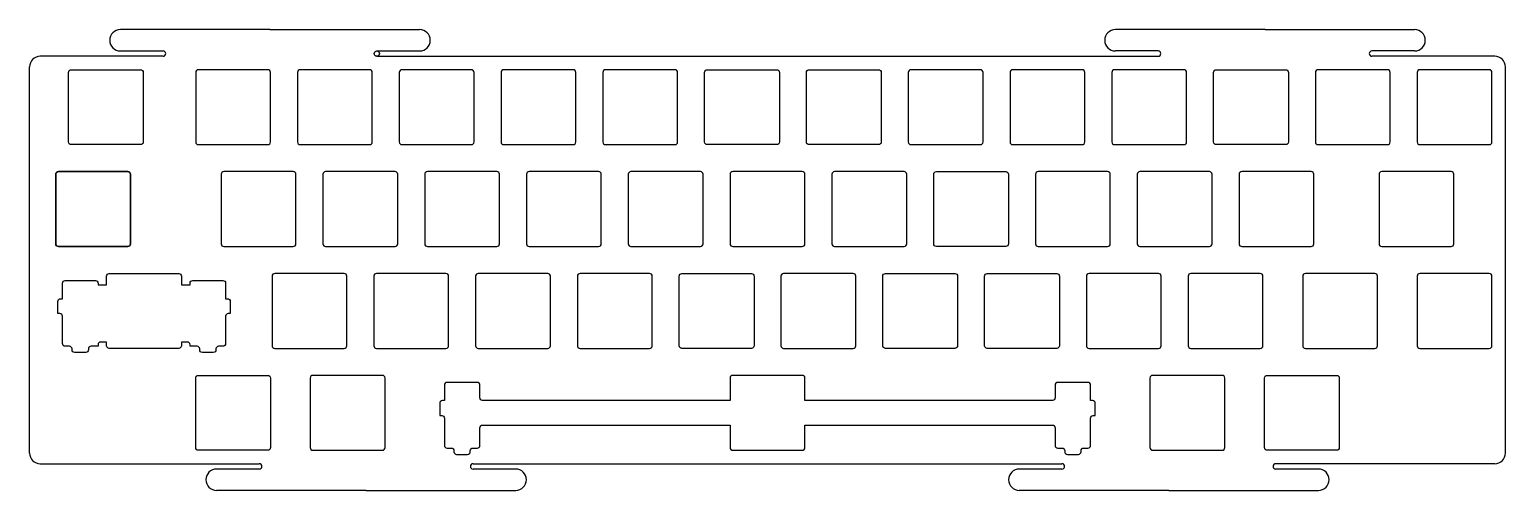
# Model space of a CAD drawing. Header units: millimetres. Extents: x 0 to 276, y -81 to 5.
import ezdxf

# ---------------------------------------------------------------- set-up
doc = ezdxf.new("R2010")
doc.units = ezdxf.units.MM
doc.layers.get('0').update_dxf_attribs({"linetype": 'CONTINUOUS'})

msp = doc.modelspace()

# ---------------------------------------------------------------- linework, layer by layer
for p, q in [((45, 5), (17, 5)), ((45, 5), (73, 5)), ((231.225, 5), (203.225, 5)), ((231.225, 5), (259.225, 5)), ((25, 0), (2, 0)), ((17, 1), (25, 1)), ((65, 1), (73, 1)), ((65, 0), (211.225, 0)), ((211.225, 1), (203.225, 1)), ((259.225, 1), (251.225, 1)), ((274.225, 0), (251.225, 0)), ((0, -74.2), (0, -2)), ((276.225, -74.2), (276.225, -2)), ((2, -76.2), (43.00001, -76.2)), ((43.00001, -77.2), (35.00001, -77.2)), ((83.00001, -76.2), (193.225, -76.2)), ((91.00001, -77.2), (83.00001, -77.2)), ((193.225, -77.2), (185.225, -77.2)), ((274.225, -76.2), (233.225, -76.2)), ((241.225, -77.2), (233.225, -77.2)), ((63.00001, -81.2), (35.00001, -81.2)), ((63.00001, -81.2), (91.00001, -81.2)), ((213.225, -81.2), (185.225, -81.2)), ((213.225, -81.2), (241.225, -81.2))]:
    msp.add_line(p, q)
for points in [[(21.2875, -3.025), (21.2875, -16.025, -0.414213562), (20.7875, -16.525), (7.7875, -16.525, -0.414213562), (7.2875, -16.025), (7.2875, -3.025, -0.414213562), (7.7875, -2.525), (20.7875, -2.525, -0.414213562)], [(31.1, -16.025, 0.414213562), (31.6, -16.525), (44.6, -16.525, 0.414213562), (45.1, -16.025), (45.1, -3.025, 0.414213562), (44.6, -2.525), (31.6, -2.525, 0.414213562), (31.1, -3.025)], [(50.15, -3.025), (50.15, -16.025, 0.414213562), (50.65, -16.525), (63.65, -16.525, 0.414213562), (64.15, -16.025), (64.15, -3.025, 0.414213562), (63.65, -2.525), (50.65, -2.525, 0.414213562)], [(83.2, -3.025, 0.414213562), (82.7, -2.525), (69.7, -2.525, 0.414213562), (69.2, -3.025), (69.2, -16.025, 0.414213562), (69.7, -16.525), (82.7, -16.525, 0.414213562), (83.2, -16.025)], [(101.75, -16.525, 0.414213562), (102.25, -16.025), (102.25, -3.025, 0.414213562), (101.75, -2.525), (88.75, -2.525, 0.414213562), (88.25, -3.025), (88.25, -16.025, 0.414213562), (88.75, -16.525)], [(107.8, -2.525, 0.414213562), (107.3, -3.025), (107.3, -16.025, 0.414213562), (107.8, -16.525), (120.8, -16.525, 0.414213562), (121.3, -16.025), (121.3, -3.025, 0.414213562), (120.8, -2.525)], [(126.85, -2.525), (139.85, -2.525, -0.414213562), (140.35, -3.025), (140.35, -16.025, -0.414213562), (139.85, -16.525), (126.85, -16.525, -0.414213562), (126.35, -16.025), (126.35, -3.025, -0.414213562)], [(145.9, -2.525), (158.9, -2.525, -0.414213562), (159.4, -3.025), (159.4, -16.025, -0.414213562), (158.9, -16.525), (145.9, -16.525, -0.414213562), (145.4, -16.025), (145.4, -3.025, -0.414213562)], [(164.45, -16.025, 0.414213562), (164.95, -16.525), (177.95, -16.525, 0.414213562), (178.45, -16.025), (178.45, -3.025, 0.414213562), (177.95, -2.525), (164.95, -2.525, 0.414213562), (164.45, -3.025)], [(183.5, -3.025), (183.5, -16.025, 0.414213562), (184, -16.525), (197, -16.525, 0.414213562), (197.5, -16.025), (197.5, -3.025, 0.414213562), (197, -2.525), (184, -2.525, 0.414213562)], [(203.05, -2.525, 0.414213562), (202.55, -3.025), (202.55, -16.025, 0.414213562), (203.05, -16.525), (216.05, -16.525, 0.414213562), (216.55, -16.025), (216.55, -3.025, 0.414213562), (216.05, -2.525)], [(222.1, -2.525), (235.1, -2.525, -0.414213562), (235.6, -3.025), (235.6, -16.025, -0.414213562), (235.1, -16.525), (222.1, -16.525, -0.414213562), (221.6, -16.025), (221.6, -3.025, -0.414213562)], [(241.15, -16.525), (254.15, -16.525, 0.414213562), (254.65, -16.025), (254.65, -3.025, 0.414213562), (254.15, -2.525), (241.15, -2.525, 0.414213562), (240.65, -3.025), (240.65, -16.025, 0.414213562)], [(259.7, -16.025, 0.414213562), (260.2, -16.525), (273.2, -16.525, 0.414213562), (273.7, -16.025), (273.7, -3.025, 0.414213562), (273.2, -2.525), (260.2, -2.525, 0.414213562), (259.7, -3.025)], [(5.40625, -21.575), (18.40625, -21.575, -0.414213562), (18.90625, -22.075), (18.90625, -35.075, -0.414213562), (18.40625, -35.575), (5.40625, -35.575, -0.414213562), (4.90625, -35.075), (4.90625, -22.075, -0.414213562)], [(18.90625, -22.075, 0.414213562), (18.40625, -21.575), (5.40625, -21.575, 0.414213562), (4.90625, -22.075), (4.90625, -35.075, 0.414213562), (5.40625, -35.575), (18.40625, -35.575, 0.414213562), (18.90625, -35.075)], [(35.8625, -22.075), (35.8625, -35.075, 0.414213562), (36.3625, -35.575), (49.3625, -35.575, 0.414213562), (49.8625, -35.075), (49.8625, -22.075, 0.414213562), (49.3625, -21.575), (36.3625, -21.575, 0.414213562)], [(55.4125, -35.575), (68.4125, -35.575, 0.414213562), (68.9125, -35.075), (68.9125, -22.075, 0.414213562), (68.4125, -21.575), (55.4125, -21.575, 0.414213562), (54.9125, -22.075), (54.9125, -35.075, 0.414213562)], [(73.9625, -35.075, 0.414213562), (74.4625, -35.575), (87.4625, -35.575, 0.414213562), (87.9625, -35.075), (87.9625, -22.075, 0.414213562), (87.4625, -21.575), (74.4625, -21.575, 0.414213562), (73.9625, -22.075)], [(106.5125, -35.575, 0.414213562), (107.0125, -35.075), (107.0125, -22.075, 0.414213562), (106.5125, -21.575), (93.5125, -21.575, 0.414213562), (93.0125, -22.075), (93.0125, -35.075, 0.414213562), (93.5125, -35.575)], [(112.0625, -22.075), (112.0625, -35.075, 0.414213562), (112.5625, -35.575), (125.5625, -35.575, 0.414213562), (126.0625, -35.075), (126.0625, -22.075, 0.414213562), (125.5625, -21.575), (112.5625, -21.575, 0.414213562)], [(131.6125, -21.575, 0.414213562), (131.1125, -22.075), (131.1125, -35.075, 0.414213562), (131.6125, -35.575), (144.6125, -35.575, 0.414213562), (145.1125, -35.075), (145.1125, -22.075, 0.414213562), (144.6125, -21.575)], [(164.1625, -22.075, 0.414213562), (163.6625, -21.575), (150.6625, -21.575, 0.414213562), (150.1625, -22.075), (150.1625, -35.075, 0.414213562), (150.6625, -35.575), (163.6625, -35.575, 0.414213562), (164.1625, -35.075)], [(169.7125, -21.575), (182.7125, -21.575, -0.414213562), (183.2125, -22.075), (183.2125, -35.075, -0.414213562), (182.7125, -35.575), (169.7125, -35.575, -0.414213562), (169.2125, -35.075), (169.2125, -22.075, -0.414213562)], [(201.7625, -35.575, 0.414213562), (202.2625, -35.075), (202.2625, -22.075, 0.414213562), (201.7625, -21.575), (188.7625, -21.575, 0.414213562), (188.2625, -22.075), (188.2625, -35.075, 0.414213562), (188.7625, -35.575)], [(220.8125, -35.575, 0.414213562), (221.3125, -35.075), (221.3125, -22.075, 0.414213562), (220.8125, -21.575), (207.8125, -21.575, 0.414213562), (207.3125, -22.075), (207.3125, -35.075, 0.414213562), (207.8125, -35.575)], [(226.8625, -21.575, 0.414213562), (226.3625, -22.075), (226.3625, -35.075, 0.414213562), (226.8625, -35.575), (239.8625, -35.575, 0.414213562), (240.3625, -35.075), (240.3625, -22.075, 0.414213562), (239.8625, -21.575)], [(252.55625, -22.075), (252.55625, -35.075, 0.414213562), (253.05625, -35.575), (266.05625, -35.575, 0.414213562), (266.55625, -35.075), (266.55625, -22.075, 0.414213562), (266.05625, -21.575), (253.05625, -21.575, 0.414213562)], [(6.66585, -41.9354), (12.32065, -41.9354, -0.414213562), (12.82065, -42.4354), (12.82065, -42.7482), (14.43125, -42.7482), (14.43125, -41.125, -0.414213562), (14.93125, -40.625), (27.93125, -40.625, -0.414213562), (28.43125, -41.125), (28.43125, -42.7482), (30.04185, -42.7482), (30.04185, -42.4354, -0.414213562), (30.54185, -41.9354), (36.19665, -41.9354, -0.414213562), (36.69665, -42.4354), (36.69665, -45.339), (37.06025, -45.339, -0.414213562), (37.56025, -45.839), (37.56025, -48.133), (37.19665, -48.133, 0.414213562), (36.69665, -48.633), (36.69665, -53.729, -0.414213562), (36.19665, -54.229), (35.39325, -54.229, 0.414213562), (34.89325, -54.729), (34.89325, -54.8974, -0.414213562), (34.39325, -55.3974), (32.34525, -55.3974, -0.414213562), (31.84525, -54.8974), (31.84525, -54.729, 0.414213562), (31.34525, -54.229), (30.04185, -54.229), (30.04185, -53.9416, 0.414213562), (29.54185, -53.4416), (28.43125, -53.4416), (28.43125, -54.125, -0.414213562), (27.93125, -54.625), (14.93125, -54.625, -0.414213562), (14.43125, -54.125), (14.43125, -53.4416), (13.32065, -53.4416, 0.414213562), (12.82065, -53.9416), (12.82065, -54.229), (11.51725, -54.229, 0.414213562), (11.01725, -54.729), (11.01725, -54.8974, -0.414213562), (10.51725, -55.3974), (8.46925, -55.3974, -0.414213562), (7.96925, -54.8974), (7.96925, -54.729, 0.414213562), (7.46925, -54.229), (6.66585, -54.229, -0.414213562), (6.16585, -53.729), (6.16585, -48.633, 0.414213562), (5.66585, -48.133), (5.30225, -48.133), (5.30225, -45.839, -0.414213562), (5.80225, -45.339), (6.16585, -45.339), (6.16585, -42.4354, -0.414213562)], [(45.3875, -54.125, 0.414213562), (45.8875, -54.625), (58.8875, -54.625, 0.414213562), (59.3875, -54.125), (59.3875, -41.125, 0.414213562), (58.8875, -40.625), (45.8875, -40.625, 0.414213562), (45.3875, -41.125)], [(78.4375, -41.125, 0.414213562), (77.9375, -40.625), (64.9375, -40.625, 0.414213562), (64.4375, -41.125), (64.4375, -54.125, 0.414213562), (64.9375, -54.625), (77.9375, -54.625, 0.414213562), (78.4375, -54.125)], [(83.9875, -40.625, 0.414213562), (83.4875, -41.125), (83.4875, -54.125, 0.414213562), (83.9875, -54.625), (96.9875, -54.625, 0.414213562), (97.4875, -54.125), (97.4875, -41.125, 0.414213562), (96.9875, -40.625)], [(103.0375, -54.625), (116.0375, -54.625, 0.414213562), (116.5375, -54.125), (116.5375, -41.125, 0.414213562), (116.0375, -40.625), (103.0375, -40.625, 0.414213562), (102.5375, -41.125), (102.5375, -54.125, 0.414213562)], [(122.0875, -40.625), (135.0875, -40.625, -0.414213562), (135.5875, -41.125), (135.5875, -54.125, -0.414213562), (135.0875, -54.625), (122.0875, -54.625, -0.414213562), (121.5875, -54.125), (121.5875, -41.125, -0.414213562)], [(140.6375, -41.125), (140.6375, -54.125, 0.414213562), (141.1375, -54.625), (154.1375, -54.625, 0.414213562), (154.6375, -54.125), (154.6375, -41.125, 0.414213562), (154.1375, -40.625), (141.1375, -40.625, 0.414213562)], [(160.1875, -40.625), (173.1875, -40.625, -0.414213562), (173.6875, -41.125), (173.6875, -54.125, -0.414213562), (173.1875, -54.625), (160.1875, -54.625, -0.414213562), (159.6875, -54.125), (159.6875, -41.125, -0.414213562)], [(179.2375, -40.625), (192.2375, -40.625, -0.414213562), (192.7375, -41.125), (192.7375, -54.125, -0.414213562), (192.2375, -54.625), (179.2375, -54.625, -0.414213562), (178.7375, -54.125), (178.7375, -41.125, -0.414213562)], [(198.2875, -54.625), (211.2875, -54.625, 0.414213562), (211.7875, -54.125), (211.7875, -41.125, 0.414213562), (211.2875, -40.625), (198.2875, -40.625, 0.414213562), (197.7875, -41.125), (197.7875, -54.125, 0.414213562)], [(217.3375, -40.625, 0.414213562), (216.8375, -41.125), (216.8375, -54.125, 0.414213562), (217.3375, -54.625), (230.3375, -54.625, 0.414213562), (230.8375, -54.125), (230.8375, -41.125, 0.414213562), (230.3375, -40.625)], [(238.26875, -54.125, 0.414213562), (238.76875, -54.625), (251.76875, -54.625, 0.414213562), (252.26875, -54.125), (252.26875, -41.125, 0.414213562), (251.76875, -40.625), (238.76875, -40.625, 0.414213562), (238.26875, -41.125)], [(259.7, -41.125), (259.7, -54.125, 0.414213562), (260.2, -54.625), (273.2, -54.625, 0.414213562), (273.7, -54.125), (273.7, -41.125, 0.414213562), (273.2, -40.625), (260.2, -40.625, 0.414213562)], [(31.6, -59.675), (44.6, -59.675, -0.414213562), (45.1, -60.175), (45.1, -73.175, -0.414213562), (44.6, -73.675), (31.6, -73.675, -0.414213562), (31.1, -73.175), (31.1, -60.175, -0.414213562)], [(66.03125, -73.675, 0.414213562), (66.53125, -73.175), (66.53125, -60.175, 0.414213562), (66.03125, -59.675), (53.03125, -59.675, 0.414213562), (52.53125, -60.175), (52.53125, -73.175, 0.414213562), (53.03125, -73.675)], [(194.2385, -74.4474), (196.2865, -74.4474, 0.414213562), (196.7865, -73.9474), (196.7865, -73.779, -0.414213562), (197.2865, -73.279), (198.0899, -73.279, 0.414213562), (198.5899, -72.779), (198.5899, -67.683, -0.414213562), (199.0899, -67.183), (199.4535, -67.183), (199.4535, -64.889, 0.414213562), (198.9535, -64.389), (198.5899, -64.389), (198.5899, -61.4854, 0.414213562), (198.0899, -60.9854), (192.4351, -60.9854, 0.414213562), (191.9351, -61.4854), (191.9351, -63.875, -0.414213562), (191.4351, -64.375), (145.1125, -64.375), (145.1125, -60.175, 0.414213562), (144.6125, -59.675), (131.6125, -59.675, 0.414213562), (131.1125, -60.175), (131.1125, -64.375), (84.7899, -64.375, -0.414213562), (84.2899, -63.875), (84.2899, -61.4854, 0.414213562), (83.7899, -60.9854), (78.1351, -60.9854, 0.414213562), (77.6351, -61.4854), (77.6351, -64.389), (77.2715, -64.389, 0.414213562), (76.7715, -64.889), (76.7715, -67.183), (77.1351, -67.183, -0.414213562), (77.6351, -67.683), (77.6351, -72.779, 0.414213562), (78.1351, -73.279), (78.9385, -73.279, -0.414213562), (79.4385, -73.779), (79.4385, -73.9474, 0.414213562), (79.9385, -74.4474), (81.9865, -74.4474, 0.414213562), (82.4865, -73.9474), (82.4865, -73.779, -0.414213562), (82.9865, -73.279), (83.7899, -73.279, 0.414213562), (84.2899, -72.779), (84.2899, -69.475, -0.414213562), (84.7899, -68.975), (131.1125, -68.975), (131.1125, -73.175, 0.414213562), (131.6125, -73.675), (144.6125, -73.675, 0.414213562), (145.1125, -73.175), (145.1125, -68.975), (191.4351, -68.975, -0.414213562), (191.9351, -69.475), (191.9351, -72.779, 0.414213562), (192.4351, -73.279), (193.2385, -73.279, -0.414213562), (193.7385, -73.779), (193.7385, -73.9474, 0.414213562)], [(223.19375, -73.675, 0.414213562), (223.69375, -73.175), (223.69375, -60.175, 0.414213562), (223.19375, -59.675), (210.19375, -59.675, 0.414213562), (209.69375, -60.175), (209.69375, -73.175, 0.414213562), (210.19375, -73.675)], [(245.125, -60.175), (245.125, -73.175, -0.414213562), (244.625, -73.675), (231.625, -73.675, -0.414213562), (231.125, -73.175), (231.125, -60.175, -0.414213562), (231.625, -59.675), (244.625, -59.675, -0.414213562)]]:
    msp.add_lwpolyline(points, format="xyb", close=True)
msp.add_circle((65, 0.5), 0.5)
for centre, radius, start, end in [((17, 3), 2, 90, 180), ((17, 3), 2, 180, 270), ((73, 3), 2, 0, 90), ((73, 3), 2, -90, 0), ((203.225, 3), 2, 90, 180), ((203.225, 3), 2, 180, 270), ((259.225, 3), 2, 0, 90), ((259.225, 3), 2, -90, 0), ((2, -2), 2, 90, 180), ((25, 0.5), 0.5, -89.9999573, 90), ((211.225, 0.5), 0.5, -90, 90), ((251.225, 0.5), 0.5, 90, 270), ((274.225, -2), 2, 0, 90), ((2, -74.2), 2, 180, 270), ((274.225, -74.2), 2, -90, 0), ((35.00001, -79.2), 2, 90, 180), ((43.00001, -76.7), 0.5, -90, 90), ((83.00001, -76.7), 0.5, 90, 270), ((91.00001, -79.2), 2, 0, 90), ((185.225, -79.2), 2, 90, 180), ((193.225, -76.7), 0.5, -90, 90), ((233.225, -76.7), 0.5, 90, 270), ((241.225, -79.2), 2, 0, 90), ((35.00001, -79.2), 2, 180, 270), ((91.00001, -79.2), 2, -90, 0), ((185.225, -79.2), 2, 180, 270), ((241.225, -79.2), 2, -90, 0)]:
    msp.add_arc(centre, radius, start, end)

doc.saveas('drawing.dxf')
